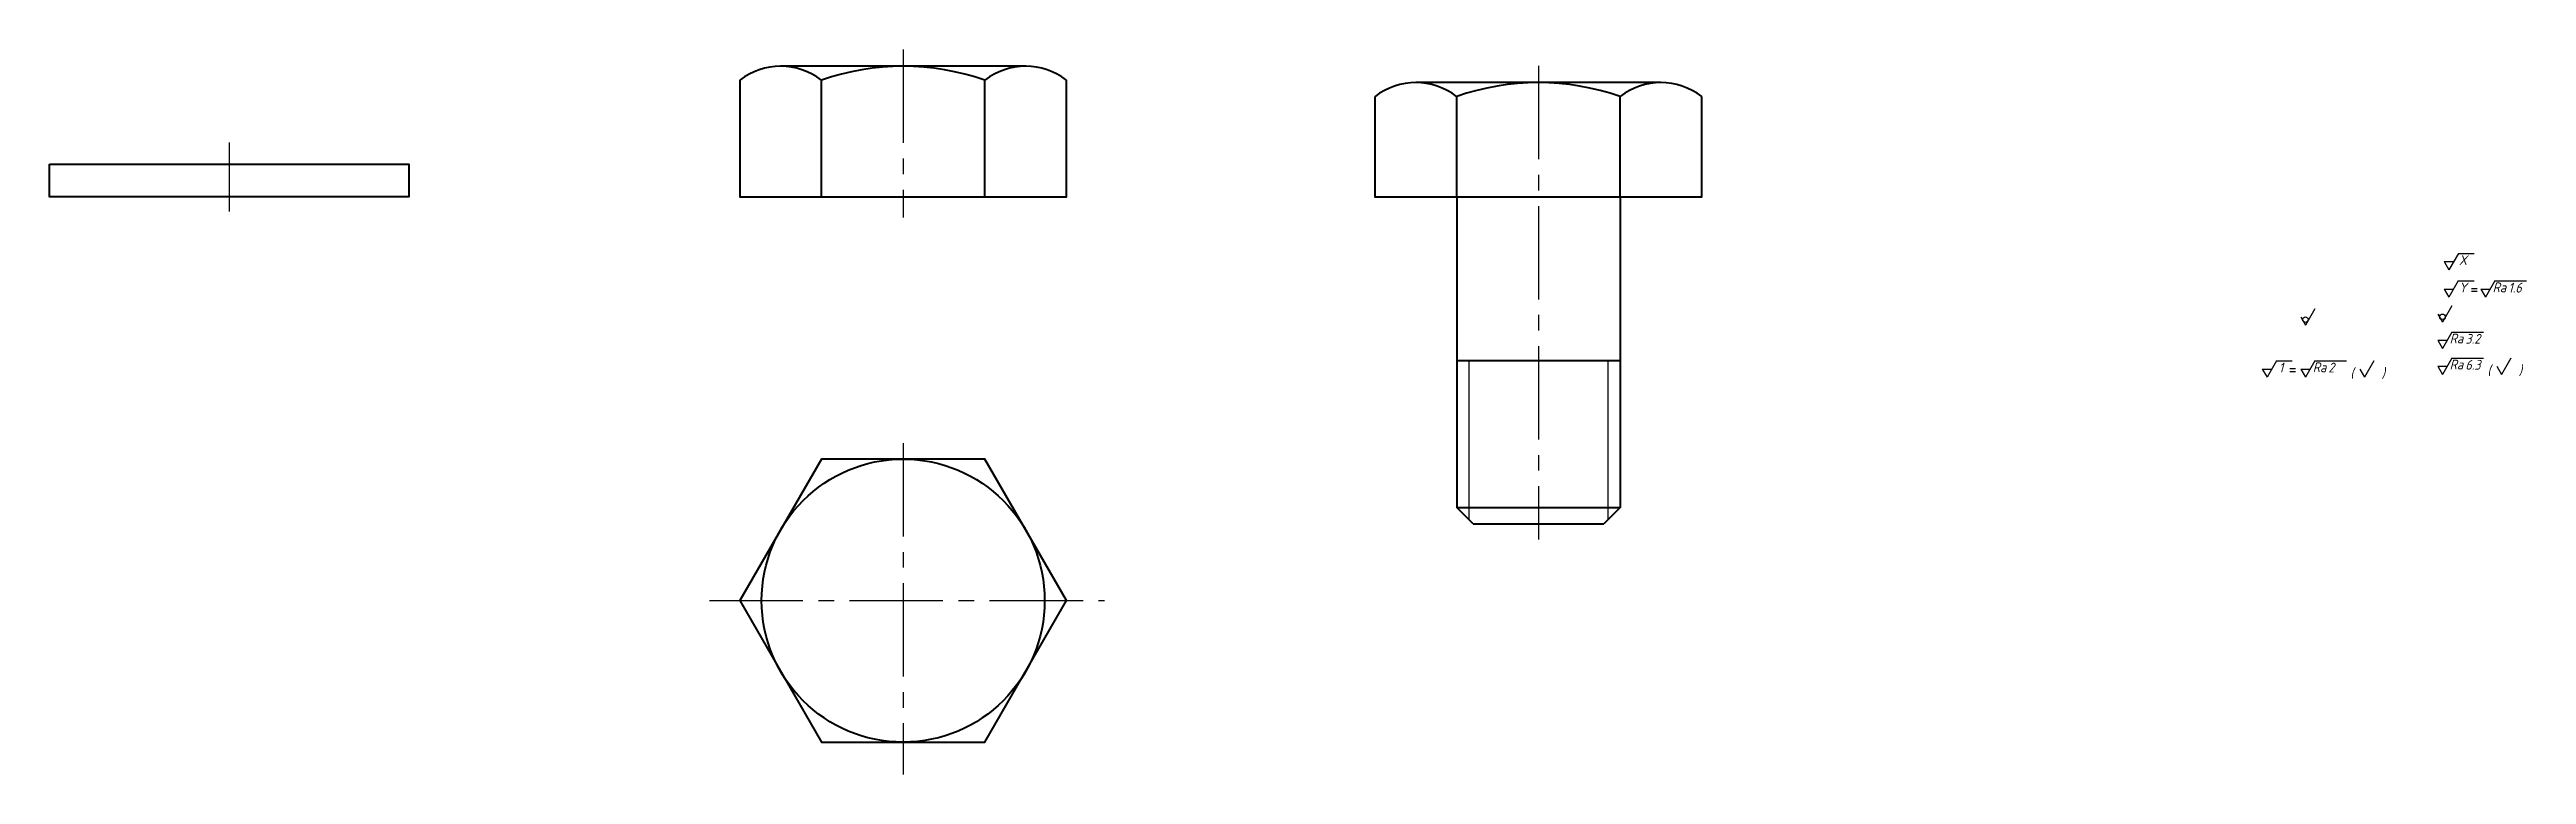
# Model space of a CAD drawing. Header units: millimetres. Extents: x 433 to 584, y -535 to -490.
import ezdxf
from ezdxf.enums import TextEntityAlignment as Align

# ---------------------------------------------------------------- set-up
doc = ezdxf.new("R2010")
doc.units = ezdxf.units.MM
doc.header["$LTSCALE"] = 0.3
doc.linetypes.add('CENTER2', pattern=[28.575, 19.05, -3.175, 3.175, -3.175])
for name, color, linetype in [('xi', 3, 'Continuous'), ('中心线', 1, 'CENTER2'), ('尺寸标注', 6, 'Continuous'), ('细实线', 3, 'Continuous')]:
    doc.layers.add(name, color=color, linetype=linetype)
doc.layers.add('粗实线', color=7, linetype='Continuous', lineweight=40)
doc.layers.get('尺寸标注').off()
doc.styles.add('iso', font='isocp.shx', dxfattribs={"oblique": 15})

# ---------------------------------------------------------------- blocks, each defined once
blk = doc.blocks.new('螺栓')
at = {"layer": '中心线'}
blk.add_line((0, 8.02), (0, -20.96), dxfattribs=at)
at = {"layer": '粗实线'}
for p, q in [((-5, 0), (-5, 6.14)), ((5, 0), (5, 6.14)), ((-5, 0), (-5, -19)), ((5, 0), (5, -19)), ((-5, -10), (5, -10)), ((-4, -20), (-5, -19)), ((-5, -19), (5, -19)), ((5, -19), (4, -20)), ((-4, -20), (4, -20))]:
    blk.add_line(p, q, dxfattribs=at)
for points in [[(-10, 6.14), (-10, 0), (10, 0), (10, 6.14)], [(7.5, 7), (-7.5, 7)]]:
    blk.add_lwpolyline(points, dxfattribs=at)
for centre, radius, start, end in [((-7.5, 2.93), 4.07, 52.1211, 127.8789), ((0, -8), 15, 70.5288, 109.4712), ((7.5, 2.93), 4.07, 52.1211, 127.8789)]:
    blk.add_arc(centre, radius, start, end, dxfattribs=at)
at = {"layer": '细实线'}
for p, q in [((-4.25, -10), (-4.25, -19.75)), ((4.25, -10), (4.25, -19.75))]:
    blk.add_line(p, q, dxfattribs=at)
blk = doc.blocks.new('螺母')
at = {"layer": '中心线'}
for p, q in [((0, 9.02), (0, -1.26)), ((0, -15.06), (0, -35.34)), ((-11.85, -24.7), (12.33, -24.7))]:
    blk.add_line(p, q, dxfattribs=at)
at = {"layer": '粗实线'}
for p, q in [((-5, 0), (-5, 7.14)), ((5, 0), (5, 7.14))]:
    blk.add_line(p, q, dxfattribs=at)
for points in [[(7.5, 8), (-7.5, 8)], [(-10, 7.14), (-10, 0), (10, 0), (10, 7.14)]]:
    blk.add_lwpolyline(points, dxfattribs=at)
blk.add_lwpolyline([(10, -24.7), (5, -16.04), (-5, -16.04), (-10, -24.7), (-5, -33.36), (5, -33.36)], close=True, dxfattribs=at)
blk.add_circle((0, -24.7), 8.66, dxfattribs=at)
for centre, radius, start, end in [((-7.5, 3.93), 4.07, 52.1211, 127.8789), ((0, -7), 15, 70.5288, 109.4712), ((7.5, 3.93), 4.07, 52.1211, 127.8789)]:
    blk.add_arc(centre, radius, start, end, dxfattribs=at)
blk = doc.blocks.new('*U18')
at = {"layer": '中心线'}
blk.add_line((0, 3.34), (0, -0.88), dxfattribs=at)
at = {"layer": '粗实线'}
blk.add_lwpolyline([(-11, 2), (11, 2), (11, 0), (-11, 0)], close=True, dxfattribs=at)
blk = doc.blocks.new('粗糙度符号')
at = {"layer": 'xi', "linetype": 'ByBlock', "ltscale": 0.2}
for p, q in [((0.1, 5.22), (0.39, 4.72)), ((0.1, 5.22), (0.67, 5.22)), ((0.96, 5.72), (0.39, 4.72)), ((0.96, 5.72), (1.93, 5.72)), ((2.34, 5.22), (2.63, 4.72)), ((2.34, 5.22), (2.92, 5.22)), ((3.21, 5.72), (2.63, 4.72)), ((3.21, 5.72), (5.14, 5.72)), ((-0.29, 3.69), (0, 3.19)), ((0.58, 4.19), (0, 3.19)), ((-0.29, 2.09), (0, 1.59)), ((-0.29, 2.09), (0.29, 2.09)), ((0.58, 2.59), (0, 1.59)), ((0.58, 2.59), (2.51, 2.59)), ((-0.29, 0.5), (0, 0)), ((-0.29, 0.5), (0.29, 0.5)), ((0.58, 1), (0, 0)), ((0.58, 1), (2.51, 1)), ((3.32, 0.5), (3.61, 0)), ((4.19, 1), (3.61, 0))]:
    blk.add_line(p, q, dxfattribs=at)
at = {"layer": 'xi'}
for p, q in [((1.78, 5.25), (2.12, 5.25)), ((1.78, 5.09), (2.12, 5.09))]:
    blk.add_line(p, q, dxfattribs=at)
blk.add_circle((0, 3.53), 0.167, dxfattribs=at)
at = {"layer": 'xi', "linetype": 'ByBlock', "ltscale": 0.2, "style": 'iso', "oblique": 15}
for s, p in [('Ra', (3.07, 5.03)), ('Ra', (0.44, 1.9)), ('Ra', (0.44, 0.31)), ('(     )', (2.75, -0.04))]:
    blk.add_text(s, height=0.6, dxfattribs=at).set_placement(p)
blk.add_attdef('1', text='', height=0.6, dxfattribs=at).set_placement((1.25, 5.31), align=Align.MIDDLE_CENTER)
for p in [(4.03, 5.01), (1.4, 1.88), (1.4, 0.29)]:
    blk.add_attdef('2', p, '', height=0.6, dxfattribs=at)

msp = doc.modelspace()

# ---------------------------------------------------------------- linework, layer by layer
at = {"layer": 'xi', "linetype": 'ByBlock', "ltscale": 0.2}
for p, q in [((580.26, -502.95), (579.68, -503.95)), ((580.26, -502.95), (581.22, -502.95)), ((579.39, -503.45), (579.68, -503.95)), ((579.39, -503.45), (579.97, -503.45)), ((571.48, -506.34), (570.9, -507.34)), ((570.61, -506.84), (570.9, -507.34)), ((568.26, -510.03), (568.55, -510.53)), ((568.26, -510.03), (568.84, -510.03)), ((569.13, -509.53), (568.55, -510.53)), ((569.13, -509.53), (570.09, -509.53)), ((570.61, -510.03), (570.9, -510.53)), ((570.61, -510.03), (571.19, -510.03)), ((571.48, -509.53), (570.9, -510.53)), ((571.48, -509.53), (573.41, -509.53)), ((574.22, -510.03), (574.51, -510.53)), ((575.09, -509.53), (574.51, -510.53))]:
    msp.add_line(p, q, dxfattribs=at)
at = {"layer": 'xi'}
for p, q in [((569.94, -510), (570.29, -510)), ((569.94, -510.17), (570.29, -510.17))]:
    msp.add_line(p, q, dxfattribs=at)
msp.add_circle((570.9, -507.01), 0.167, dxfattribs=at)

# ---------------------------------------------------------------- block references
ref = msp.add_blockref('粗糙度符号', (579.29, -510.36), dxfattribs=at)
ref.add_attrib('2', '3.2', (580.69, -508.48), dxfattribs={"linetype": 'ByBlock', "ltscale": 0.2, "height": 0.6, "style": 'iso', "oblique": 15})
ref.add_attrib('2', '1.6', (583.32, -505.35), dxfattribs={"linetype": 'ByBlock', "ltscale": 0.2, "height": 0.6, "style": 'iso', "oblique": 15})
ref.add_attrib('1', 'Y', dxfattribs={"linetype": 'ByBlock', "ltscale": 0.2, "height": 0.6, "style": 'iso', "oblique": 15}).set_placement((580.54, -505.04), align=Align.MIDDLE_CENTER)
ref.add_attrib('2', '6.3', (580.69, -510.07), dxfattribs={"linetype": 'ByBlock', "ltscale": 0.2, "height": 0.6, "style": 'iso', "oblique": 15})
at = {"layer": '尺寸标注'}
msp.add_blockref('*U18', (443.82, -499.5), dxfattribs=at)
at = {"layer": '粗实线'}
msp.add_blockref('螺母', (485.07, -499.5), dxfattribs=at)
at = {"layer": '细实线'}
msp.add_blockref('螺栓', (523.95, -499.5), dxfattribs=at)

# ---------------------------------------------------------------- texts
at = {"layer": 'xi', "linetype": 'ByBlock', "ltscale": 0.2, "style": 'iso', "oblique": 15}
for s, p in [('Ra', (571.35, -510.22)), ('(     )', (573.65, -510.57))]:
    msp.add_text(s, height=0.6, dxfattribs=at).set_placement(p)
for tag, p in [('X', (580.54, -503.36)), ('1', (569.41, -509.94))]:
    msp.add_attdef(tag, text='x', height=0.6, dxfattribs=at).set_placement(p, align=Align.MIDDLE_CENTER)
msp.add_attdef('2', (572.3, -510.24), '6.3', height=0.6, dxfattribs=at)

doc.saveas('drawing.dxf')
